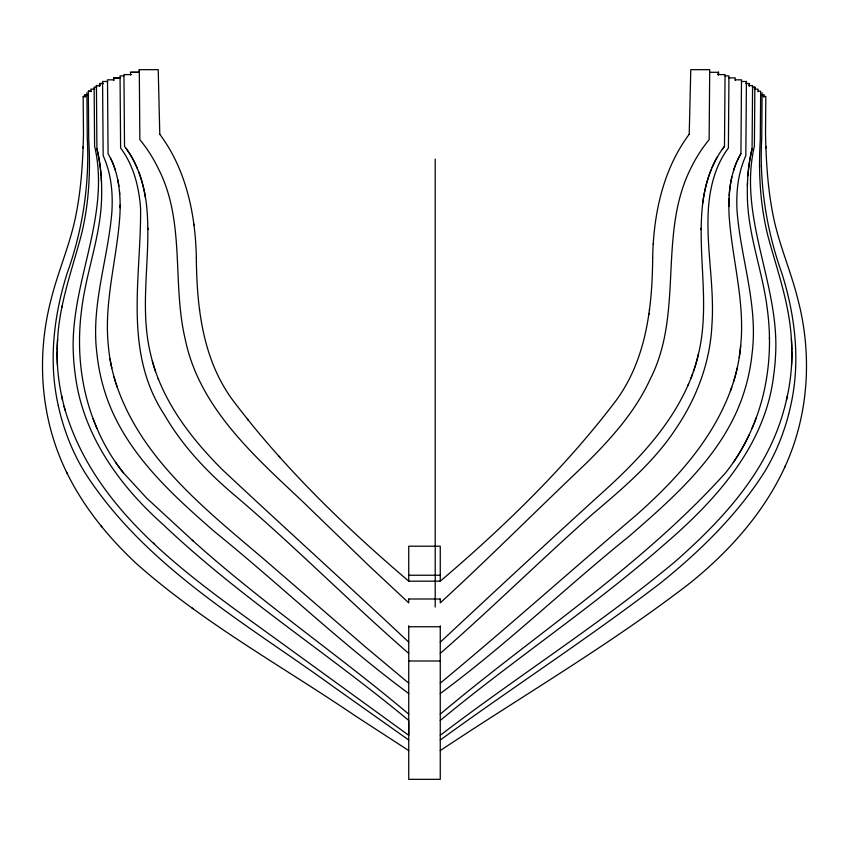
<?xml version="1.0" encoding="UTF-8"?>
<svg xmlns="http://www.w3.org/2000/svg" width="849" height="849" viewBox="0 0 849 849"><rect width="100%" height="100%" fill="white"/><g stroke="black" fill="none" stroke-linecap="round" stroke-linejoin="round"><path stroke-width="1.27" d="M408.74 721.618L408.74 735.298L274.673 638.066C191.874 577.978 96.351 514.048 65.299 410.704A217.737 217.737 0 0 1 64.068 406.236L62.582 400.24A212.632 212.632 0 0 1 61.584 395.73A214.362 214.362 0 0 1 59.865 386.656L59.165 382.092A201.85 201.85 0 0 1 57.456 365.303A199.6 199.6 0 0 1 57.138 351.539L57.159 350.011A214.468 214.468 0 0 1 57.35 343.898A218.405 218.405 0 0 1 57.615 339.313C59.504 303.443 72.144 269.547 81.26 235.152C89.018 204.004 90.62 171.594 88.721 139.639L88.338 91.193L90.864 91.193L88.338 91.193M717.49 74.595L725.057 74.595L724.484 146.336L722.255 149.328A90.854 90.854 0 0 0 718.827 154.476L717.564 156.587A98.686 98.686 0 0 0 714.094 163.114A105.085 105.085 0 0 0 712.534 166.468L710.199 172.177A117.088 117.088 0 0 0 708.554 176.836A139.83 139.83 0 0 0 703.396 198.592A166.255 166.255 0 0 0 702.983 201.054C696.382 252.195 710.846 304.345 698.186 355.031A164.462 164.462 0 0 1 694.949 366.927A167.391 167.391 0 0 1 693.41 371.607L692.582 373.921A173.026 173.026 0 0 1 690.842 378.537C673.321 422.484 640.39 457.94 605.91 489.374C550.205 539.773 495.211 590.957 440.26 642.184M109.999 358.915A165.194 165.194 0 0 0 111.792 368.052A166.924 166.924 0 0 1 110.221 360.22L109.797 357.599A173.674 173.674 0 0 1 109.043 352.324A182.79 182.79 0 0 1 108.332 345.702C103.758 301.491 117.204 258.361 119.932 214.564A191.598 191.598 0 0 0 120.123 207.803L120.134 206.456A159.463 159.463 0 0 0 119.889 196.979A142.25 142.25 0 0 0 119.709 194.283L119.476 191.598A124.845 124.845 0 0 0 118.839 186.249A116.313 116.313 0 0 0 118.435 183.586A108.385 108.385 0 0 0 117.714 179.638L116.844 175.732A97.847 97.847 0 0 0 115.825 171.869L114.636 168.07A83.011 83.011 0 0 0 112.27 161.862L108.078 153.542L107.494 79.827L113.798 79.827M701.019 229.559L701.03 228.317M718.434 74.924L718.456 72.292L709.626 72.292M735.213 80.549L735.234 77.896L728.92 77.896M440.26 683.169C506.556 628.164 570.857 570.793 636.432 514.94C675.369 480.449 711.929 440.525 730.373 391.049A186.674 186.674 0 0 0 731.721 387.271L733.398 382.199A174.798 174.798 0 0 0 734.926 377.094L735.276 375.81A178.407 178.407 0 0 0 736.295 371.947A161.554 161.554 0 0 0 737.208 368.052A164.069 164.069 0 0 0 738.768 360.22L739.203 357.599A173.642 173.642 0 0 0 739.957 352.324A182.928 182.928 0 0 0 740.668 345.702C745.231 301.491 731.796 258.361 729.068 214.564A191.63 191.63 0 0 1 728.877 207.803L728.866 206.456A167.009 167.009 0 0 1 728.909 202.391A153.711 153.711 0 0 1 729.047 198.326A142.25 142.25 0 0 1 729.291 194.283L729.524 191.598A124.845 124.845 0 0 1 729.981 187.576A116.313 116.313 0 0 1 730.564 183.586A108.385 108.385 0 0 1 731.286 179.638L732.156 175.732A97.847 97.847 0 0 1 733.175 171.869L734.364 168.07A83.011 83.011 0 0 1 736.73 161.862L737.272 160.652A76.07 76.07 0 0 1 740.922 153.542L741.506 79.827L735.202 79.827M741.368 81.483L746.42 81.483L745.836 155.685L745.263 156.969A94.398 94.398 0 0 0 742.748 163.454L741.877 166.075A100.193 100.193 0 0 0 740.721 170.023A104.544 104.544 0 0 0 739.15 176.666A112.535 112.535 0 0 0 737.834 184.721L737.675 186.069A127.138 127.138 0 0 0 737.165 191.481A131.744 131.744 0 0 0 736.996 194.198A138.164 138.164 0 0 0 736.879 196.915A144.861 144.861 0 0 0 736.826 199.642A158.137 158.137 0 0 0 736.879 206.456A178.003 178.003 0 0 0 737.123 211.921C740.912 258.956 758.083 304.961 752.182 352.664A190.356 190.356 0 0 1 751.736 356.75L751.386 359.467A195.716 195.716 0 0 1 750.792 363.531L750.346 366.237A194.994 194.994 0 0 1 749.614 370.281L749.073 372.966A192.755 192.755 0 0 1 747.566 379.652L746.897 382.305A189.04 189.04 0 0 1 745.061 388.906L744.255 391.516A184.785 184.785 0 0 1 735.934 413.219C712.82 463.374 670.286 500.454 629.438 536.037C565.519 587.508 506.375 644.794 440.26 693.527M746.409 83.457L746.42 81.483M749.327 86.163L749.349 83.52L745.56 83.51M749.338 85.537L749.349 83.51M752.076 428.289A203.866 203.866 0 0 0 753.753 424.256L754.283 422.908A204.705 204.705 0 0 0 755.854 418.822C768.961 383.907 772.25 345.745 767.284 308.887C762.551 270.396 747.375 233.571 747.353 194.432A202.041 202.041 0 0 1 747.385 185.814A204.036 204.036 0 0 1 747.481 182.938A190.356 190.356 0 0 1 747.895 175.764L748.139 172.899A179.394 179.394 0 0 1 748.754 167.179A176.04 176.04 0 0 1 749.561 161.48A170.628 170.628 0 0 1 752.076 148.745L752.585 85.59L748.786 85.59M752.331 87.076L754.857 87.076L754.39 146.166C737.76 217.652 779.987 284.627 775.53 355.731A201.393 201.393 0 0 1 775.275 360.135L775.052 363.064A202.051 202.051 0 0 1 774.299 370.376A201.563 201.563 0 0 1 773.726 374.759C765.734 444.929 716.45 499.647 665.107 543.774C593.451 606.738 513.645 659.567 440.26 720.451M754.846 89.092L754.857 87.076M758.072 91.756L758.093 89.156L754.283 89.156M762.094 92.721L761.733 138.005C759.229 183.978 766.424 230.015 781.876 273.325C795.248 315.722 800.607 361.515 790.79 405.249A222.512 222.512 0 0 1 788.647 414.312M763.941 97.2L763.962 94.621L761.426 94.621M408.74 750.59L354.818 715.548C281.38 665.722 202.444 622.455 135.904 563.131C105.552 534.753 79.116 501.398 62.401 463.14A225.537 225.537 0 0 1 60.534 458.704C39.776 408.486 37.377 351.645 51.131 299.283C58.326 270.3 70.807 242.825 76.261 213.375C81.377 187.173 82.905 160.44 83.478 133.792L83.17 96.436L84.996 96.436M83.064 148.108L83.117 146.506M652.669 257.555C652.361 308.643 645.813 362.905 613.148 404.368C562.823 469.943 503.075 527.664 440.281 581.172L408.762 581.183C345.182 526.974 284.542 468.521 233.984 401.779C202.688 360.676 196.766 307.593 196.331 257.555M652.669 257.544C653.528 214.256 662.878 169.556 689.208 134.259M653.337 244.501L653.412 243.355M689.218 134.227L690.778 69.671L709.7 69.671L709.148 139.629A135.819 135.819 0 0 0 706.973 142.324L702.845 147.875A143.778 143.778 0 0 0 700.892 150.729A146.293 146.293 0 0 0 696.594 157.553L695.437 159.548A153.457 153.457 0 0 0 690.598 168.728C657.816 234.621 683.986 313.164 650.26 378.994C635.593 411.224 611.662 438.01 586.776 462.737C537.725 509.22 490.043 557.156 440.26 602.875L440.26 599.065M649.421 310.246L649.549 309.174M648.891 314.523L649.029 313.461M61.86 307.455L62.157 305.948M758.125 91.193L760.662 91.193L760.279 139.629C758.316 172.602 760.099 206.052 768.483 238.113C777.631 271.447 789.506 304.483 791.385 339.313A218.384 218.384 0 0 1 791.65 343.898A214.468 214.468 0 0 1 791.841 350.011L791.862 351.539A199.6 199.6 0 0 1 791.544 365.303A201.85 201.85 0 0 1 789.835 382.092L789.135 386.656A214.298 214.298 0 0 1 787.416 395.73A212.611 212.611 0 0 1 786.418 400.24L784.932 406.236A217.747 217.747 0 0 1 783.701 410.704C766.785 472.15 721.947 520.511 675.199 561.539C600.381 624.004 517.625 676.101 440.26 735.298M687.998 385.361L688.486 384.226M440.26 750.59C523.684 694.991 610.675 644.349 690.11 582.987C730.278 550.63 765.702 510.727 786.599 463.14A225.622 225.622 0 0 0 788.466 458.704C809.224 408.486 811.623 351.645 797.869 299.283C790.674 270.3 778.193 242.825 772.739 213.375C767.623 187.173 766.095 160.429 765.522 133.792L765.819 96.436L763.283 96.436M784.635 467.534L785.304 466.08M737.272 160.652L740.922 153.542M440.26 653.412C492.017 608.128 540.993 559.799 592.443 514.197C622.901 488.334 654.059 462.143 676.101 428.352C696.689 397.99 710.072 362.396 711.886 325.591C714.773 286.474 705.837 247.59 708.416 208.493A182.121 182.121 0 0 1 708.735 204.673A164.727 164.727 0 0 1 709.446 198.337A149.275 149.275 0 0 1 709.997 194.548A147.408 147.408 0 0 1 710.645 190.781L711.674 185.804A124.707 124.707 0 0 1 712.884 180.879L713.924 177.239A111.346 111.346 0 0 1 715.081 173.631A102.602 102.602 0 0 1 716.365 170.076L717.288 167.741A97.21 97.21 0 0 1 718.785 164.282A93.326 93.326 0 0 1 720.419 160.896A87.436 87.436 0 0 1 723.444 155.388L724.77 153.245A83.223 83.223 0 0 1 727.625 149.074L728.389 148.044L728.951 75.901L725.163 75.901M440.26 714.158C535.422 633.853 641.855 565.901 725.566 472.829A187.905 187.905 0 0 0 733.281 462.472A190.112 190.112 0 0 0 745.878 441.427A198.093 198.093 0 0 0 749.094 434.921M440.26 740.02C513.146 687.021 588.835 637.907 660.405 583.136C700.085 551.213 737.229 514.908 764.652 471.726A207.167 207.167 0 0 0 775.562 451.159A215.306 215.306 0 0 0 782.629 433.828L785.145 426.431A218.819 218.819 0 0 0 786.535 421.942L787.405 418.939A220.761 220.761 0 0 0 788.625 414.397M139.321 72.229L139.3 69.671L158.222 69.671L159.782 134.227M130.566 74.924L130.544 72.292L139.257 72.292M130.544 72.292L139.374 72.292M131.51 74.595L123.943 74.595L124.516 146.346L126.013 148.32A89.867 89.867 0 0 1 130.162 154.476L131.436 156.587A98.367 98.367 0 0 1 133.802 160.907A103.939 103.939 0 0 1 137.432 168.728L138.801 172.177A117.088 117.088 0 0 1 140.446 176.836A130.014 130.014 0 0 1 143.173 186.377A147.599 147.599 0 0 1 145.221 196.13L145.444 197.361A167.104 167.104 0 0 1 146.357 203.527C152.077 253.49 138.578 304.313 150.538 353.831A169.333 169.333 0 0 0 152.321 361.016A162.764 162.764 0 0 0 153.69 365.749A167.433 167.433 0 0 0 155.59 371.607L156.418 373.921A172.952 172.952 0 0 0 158.158 378.537C172.039 413.516 196.066 443.39 222.459 469.773C284.224 527.59 347.092 584.239 408.74 642.184M123.837 75.901L120.049 75.901L120.611 148.044L121.375 149.074A83.223 83.223 0 0 1 124.23 153.245L125.556 155.388A87.436 87.436 0 0 1 128.581 160.896A93.326 93.326 0 0 1 130.215 164.282L132.635 170.076A102.602 102.602 0 0 1 133.505 172.443A111.346 111.346 0 0 1 135.076 177.239L136.116 180.879A124.718 124.718 0 0 1 137.326 185.804L138.355 190.781A147.408 147.408 0 0 1 139.003 194.548A149.275 149.275 0 0 1 139.554 198.337A164.727 164.727 0 0 1 140.265 204.673A182.121 182.121 0 0 1 140.584 208.493C141.242 278.536 122.935 352.282 164.77 415.352C181.973 445.163 205.798 470.548 231.798 492.866C292.756 544.177 348.652 601.113 408.74 653.412M113.766 77.896L120.006 77.896L113.766 77.896L113.787 80.549M107.632 81.483L102.58 81.483L103.164 155.685L103.737 156.969A94.398 94.398 0 0 1 106.252 163.454L107.123 166.075A100.203 100.203 0 0 1 108.279 170.023A104.544 104.544 0 0 1 109.85 176.666A112.546 112.546 0 0 1 111.166 184.721L111.325 186.069A127.138 127.138 0 0 1 111.728 190.134A131.744 131.744 0 0 1 111.93 192.84A138.164 138.164 0 0 1 112.068 195.557A144.861 144.861 0 0 1 112.153 198.284A158.137 158.137 0 0 1 112.121 206.456A178.003 178.003 0 0 1 111.877 211.921C108.088 258.956 90.928 304.961 96.818 352.664A190.356 190.356 0 0 0 97.274 356.75L97.614 359.467A195.716 195.716 0 0 0 98.208 363.531L98.654 366.237A194.994 194.994 0 0 0 99.386 370.281L99.927 372.966A192.755 192.755 0 0 0 101.434 379.652L102.103 382.305A189.04 189.04 0 0 0 103.939 388.906L104.745 391.516A184.785 184.785 0 0 0 113.066 413.219C135.161 461.262 175.308 497.376 214.404 531.57C280 584.59 340.863 643.362 408.74 693.527M102.538 83.51L99.651 83.52L99.662 85.537L96.415 85.59L96.924 148.734A170.617 170.617 0 0 1 99.439 161.48A180.19 180.19 0 0 1 100.989 174.332L101.211 177.197A185.984 185.984 0 0 1 101.466 181.506A204.195 204.195 0 0 1 101.615 185.814A202.041 202.041 0 0 1 101.647 194.432C101.625 234.059 86.089 271.298 81.536 310.309C76.824 346.721 80.22 384.364 93.146 418.822A204.8 204.8 0 0 0 94.717 422.908L95.247 424.256A203.813 203.813 0 0 0 96.924 428.289M103.44 83.51L99.651 83.51L99.673 86.163M96.415 85.59L100.214 85.59M96.669 87.076L94.133 87.076L94.61 146.166C111.24 217.641 69.002 284.617 73.47 355.731A201.393 201.393 0 0 0 73.725 360.135L73.948 363.064A202.051 202.051 0 0 0 74.701 370.376A201.563 201.563 0 0 0 75.274 374.759C82.576 434.136 118.733 485.002 162.446 523.907C238.654 596.507 327.979 653.252 408.74 720.451M94.717 89.156L90.907 89.156L90.928 91.756M85.059 97.2L85.038 94.621L86.863 94.621M85.038 94.621L87.574 94.621M83.17 96.436L85.717 96.436M408.74 575.24L440.26 575.24M408.793 599.001L440.207 599.001M408.804 626.753L440.196 626.753M408.74 661L440.26 661M192.129 607.99L193.434 608.913M408.74 740.02L334.485 687.478C246.04 623.283 144.627 566.485 84.348 471.726A206.424 206.424 0 0 1 78.978 462.291A207.718 207.718 0 0 1 73.439 451.159A215.306 215.306 0 0 1 66.371 433.828L63.855 426.431A218.819 218.819 0 0 1 62.465 421.942L61.595 418.939A220.761 220.761 0 0 1 60.375 414.397A222.385 222.385 0 0 1 58.231 405.344M408.74 683.169L366.163 647.543L266.024 560.977C209.289 512.456 145.688 463.469 118.627 391.049A186.663 186.663 0 0 1 117.279 387.271A179.436 179.436 0 0 1 116.005 383.472L115.602 382.199A174.82 174.82 0 0 1 114.074 377.094L113.724 375.81A178.407 178.407 0 0 1 112.386 370.652A161.618 161.618 0 0 1 111.792 368.052M408.74 714.158C337.966 654.441 261.11 602.185 192.267 540.166M193.339 541.121L146.739 498.204L123.434 472.829A187.884 187.884 0 0 1 115.719 462.472A187.332 187.332 0 0 1 107.261 449.057A194.718 194.718 0 0 1 103.111 441.427A198.093 198.093 0 0 1 99.906 434.921A203.877 203.877 0 0 1 95.268 424.298M153.467 543.052L154.571 544.103M278.865 456.146L279.915 457.324M247.441 419.183L248.492 420.467M100.946 525.701L101.954 526.953M159.792 134.259C186.122 169.556 195.472 214.256 196.331 257.544M66.413 471.895L67.113 473.328M158.158 378.537L158.614 379.683M58.21 405.249C48.393 361.515 53.752 315.722 67.124 273.325C82.618 230.026 89.739 183.968 87.267 138.005L86.906 92.721M193.795 223.924L193.933 225.07M199.451 309.174L199.579 310.246M765.883 146.506L765.936 148.108M769.438 337.584L769.459 339.027M759.558 165.523L759.568 167.051M147.97 228.317L147.981 229.559M139.3 69.671L139.852 139.629A135.819 135.819 0 0 1 142.027 142.324L146.155 147.875A143.789 143.789 0 0 1 148.108 150.729A146.304 146.304 0 0 1 152.427 157.585L153.563 159.548A153.457 153.457 0 0 1 158.402 168.728C185.655 221.897 171.827 283.364 185.326 339.685C199.589 408.433 255.199 456.688 303.762 502.619L369.368 566.134L408.74 602.875L408.74 599.065M440.26 581.469L440.26 546.204L408.74 546.204L408.74 581.469M440.26 625.777L440.26 779.329L408.74 779.329L408.74 625.777M435.208 159.134L435.208 607.077M791.385 339.313A218.235 218.235 0 0 1 791.65 343.898A214.436 214.436 0 0 1 791.841 350.011M787.416 395.73A212.494 212.494 0 0 1 786.418 400.24M62.582 400.24A212.505 212.505 0 0 1 61.584 395.73M57.615 339.313A218.235 218.235 0 0 0 57.35 343.898A214.574 214.574 0 0 0 57.159 350.011M791.862 351.539A199.589 199.589 0 0 1 791.544 365.303M65.299 410.704A217.546 217.546 0 0 1 64.068 406.236M57.456 365.303A199.557 199.557 0 0 1 57.138 351.539M752.076 148.734A168.643 168.643 0 0 0 750.038 158.636L749.561 161.48A178.513 178.513 0 0 0 748.139 172.899A192.383 192.383 0 0 0 747.895 175.764M747.385 185.814A204.153 204.153 0 0 1 747.481 182.938M753.753 424.256A204.015 204.015 0 0 1 749.115 434.89A192.468 192.468 0 0 1 733.303 462.482M123.434 472.829A187.905 187.905 0 0 1 115.719 462.472M94.717 422.908A204.705 204.705 0 0 1 93.146 418.822M101.211 177.197A186.08 186.08 0 0 1 101.466 181.506M96.924 148.745A168.41 168.41 0 0 1 98.962 158.636L99.439 161.48A181.612 181.612 0 0 1 101.105 175.764M756.353 417.453A206.19 206.19 0 0 1 754.283 422.908M728.866 206.456A159.463 159.463 0 0 1 729.047 198.326M740.668 345.702A182.79 182.79 0 0 1 739.957 352.324A173.674 173.674 0 0 1 739.203 357.599M737.208 368.052A161.618 161.618 0 0 1 736.295 371.947A178.248 178.248 0 0 1 735.276 375.81M734.926 377.094A174.756 174.756 0 0 1 733.398 382.199M731.721 387.271A186.663 186.663 0 0 1 730.373 391.049M115.602 382.199A174.756 174.756 0 0 1 114.074 377.094M733.557 170.596A84.55 84.55 0 0 1 736.73 161.862M731.838 177.027A110.285 110.285 0 0 0 729.981 187.576A129.409 129.409 0 0 0 729.206 195.631M117.279 387.271A179.521 179.521 0 0 1 116.005 383.472M120.134 205.097A176.337 176.337 0 0 1 120.123 207.803M119.476 191.598A135.118 135.118 0 0 1 119.709 194.283M117.724 179.638A112.461 112.461 0 0 1 118.839 186.249M115.443 170.596A84.56 84.56 0 0 0 112.27 161.862A78.448 78.448 0 0 0 110.603 158.243M717.564 156.587A98.367 98.367 0 0 0 715.198 160.907L714.635 162.01A104.257 104.257 0 0 0 712.046 167.593M702.643 203.527A167.094 167.094 0 0 1 703.556 197.361L703.768 196.13A147.599 147.599 0 0 1 705.816 186.377A130.014 130.014 0 0 1 708.554 176.836A116.09 116.09 0 0 1 711.101 169.874M698.462 353.831A167.147 167.147 0 0 1 695.32 365.749A167.327 167.327 0 0 1 693.41 371.607M692.582 373.921A173.005 173.005 0 0 1 690.842 378.537M155.59 371.607A167.327 167.327 0 0 1 153.69 365.749A162.647 162.647 0 0 1 152.321 361.016M722.255 149.328A91.448 91.448 0 0 1 724.484 146.346M138.875 172.145A136.583 136.583 0 0 1 145.381 197.361M137.432 168.728A105.382 105.382 0 0 0 134.365 162.01A99.237 99.237 0 0 0 131.436 156.587A91.734 91.734 0 0 0 126.023 148.32M718.456 72.292L718.445 74.532L718.456 72.292"/></g></svg>
